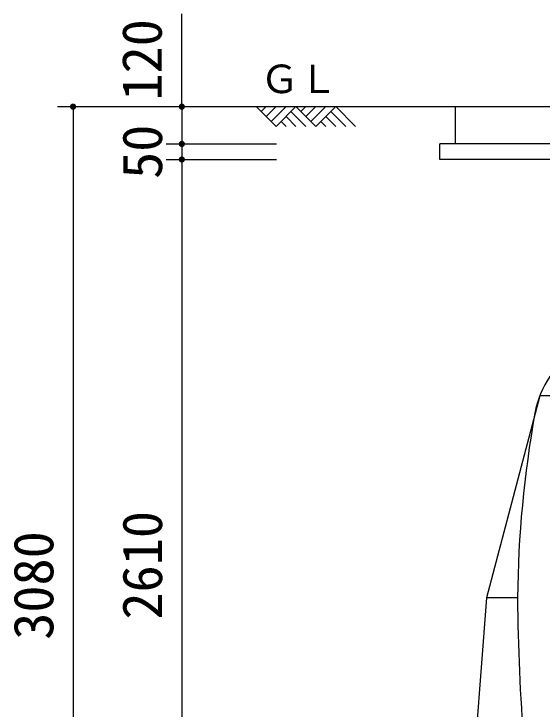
# Model space of a CAD drawing. Units: millimetres, scale not verified. Extents: x -14850 to 14850, y -10500 to 10500.
# Drawn here: x -2477 to -778, y -4328 to -2092 of the extents above; entities that cross this region are included whole.
import ezdxf
from ezdxf.enums import TextEntityAlignment as Align

# ---------------------------------------------------------------- set-up
doc = ezdxf.new("R2010")
doc.units = ezdxf.units.MM
doc.header["$LTSCALE"] = 50
for name, color, linetype, lineweight in [('0-1_躯体', 3, 'Continuous', 25), ('0-2_製作', 5, 'Continuous', 25), ('0-3_機器', 3, 'Continuous', 25)]:
    doc.layers.add(name, color=color, linetype=linetype, lineweight=lineweight)
doc.styles.add('ＭＳ ゴシック', font='')
doc.styles.get('ＭＳ ゴシック').set_extended_font_data('MS Gothic')

msp = doc.modelspace()

# ---------------------------------------------------------------- linework, layer by layer
at = {"layer": '0-1_躯体'}
for p, q in [((-1633.49, -2454.48), (-1697.49, -2390.48)), ((-1665.49, -2390.48), (-1681.49, -2406.48)), ((-1665.49, -2422.48), (-1633.49, -2390.48)), ((-1649.49, -2438.48), (-1601.49, -2390.48)), ((-1633.49, -2454.48), (-1569.49, -2390.48)), ((-1505.49, -2454.48), (-1569.49, -2390.48)), ((-1553.49, -2406.48), (-1537.49, -2390.48)), ((-1537.49, -2422.48), (-1505.49, -2390.48)), ((-1521.49, -2438.48), (-1473.49, -2390.48)), ((-1505.49, -2454.48), (-1441.49, -2390.48)), ((-1377.49, -2454.48), (-1441.49, -2390.48)), ((-1537.49, -2454.48), (-1585.49, -2406.48)), ((-1457.49, -2406.48), (-1409.49, -2454.48)), ((-1569.49, -2454.48), (-1601.49, -2422.48)), ((-1441.49, -2454.48), (-1473.49, -2422.48)), ((-1601.49, -2454.48), (-1617.49, -2438.48)), ((-1473.49, -2454.48), (-1489.49, -2438.48)), ((1271.91, -3320.48), (-784.7, -3320.48)), ((-856.4, -3970.48), (-956.4, -3970.48))]:
    msp.add_line(p, q, dxfattribs=at)
at = {"layer": '0-1_躯体', "color": 7}
msp.add_lwpolyline([(-784.7, -3320.48), (-956.4, -3970.48), (-1006.4, -4628.55)], dxfattribs=at)
at = {"layer": '0-1_躯体'}
for centre, radius, start, end in [((-497.4, -3431.48), 308, 121.93195, 169.73175), ((2643.48, -4000.48), 3500, 169.73175, 179.50888), ((5143.53, -3940.48), 6000, 180.28647, 189.30482)]:
    msp.add_arc(centre, radius, start, end, dxfattribs=at)
at = {"layer": '0-2_製作', "color": 2}
for p, q in [((-1936.67, -2390.48), (-1936.67, -2092.13)), ((-2336.67, -2390.48), (-1631.9, -2390.48)), ((-2286.67, -2390.48), (-2286.67, -5470.48)), ((-1936.67, -2390.48), (-1936.67, -2510.48)), ((-1986.67, -2510.48), (-1631.9, -2510.48)), ((-1936.67, -2510.48), (-1936.67, -2560.48)), ((-1986.67, -2560.48), (-1631.9, -2560.48)), ((-1986.67, -2560.48), (-1631.9, -2560.48)), ((-1936.67, -2560.48), (-1936.67, -5170.48))]:
    msp.add_line(p, q, dxfattribs=at)
at = {"layer": '0-2_製作'}
for points in [[(-2296.65, -2389.85), (-2286.67, -2390.48), (-2296.67, -2390.48)], [(-2296.67, -2390.48), (-2287.3, -2400.46), (-2296.59, -2391.73)], [(-2296.67, -2390.48), (-2286.67, -2400.48), (-2287.3, -2400.46)], [(-2296.67, -2390.48), (-2286.67, -2390.48), (-2286.67, -2400.48)], [(-2296.5, -2388.61), (-2286.67, -2390.48), (-2296.65, -2389.85)], [(-2296.59, -2391.73), (-2288.55, -2400.3), (-2296.36, -2392.97)], [(-2296.59, -2391.73), (-2287.3, -2400.46), (-2288.55, -2400.3)], [(-2296.18, -2387.39), (-2286.67, -2390.48), (-2296.5, -2388.61)], [(-2295.72, -2386.22), (-2286.67, -2390.48), (-2296.18, -2387.39)], [(-2295.12, -2385.12), (-2286.67, -2390.48), (-2295.72, -2386.22)], [(-2294.38, -2384.1), (-2286.67, -2390.48), (-2295.12, -2385.12)], [(-2293.52, -2383.19), (-2286.67, -2390.48), (-2294.38, -2384.1)], [(-2293.52, -2383.19), (-2286.67, -2380.48), (-2286.67, -2390.48)], [(-2292.55, -2382.39), (-2286.67, -2380.48), (-2293.52, -2383.19)], [(-2291.49, -2381.72), (-2286.67, -2380.48), (-2292.55, -2382.39)], [(-2290.35, -2381.18), (-2286.67, -2380.48), (-2291.49, -2381.72)], [(-2289.16, -2380.79), (-2286.67, -2380.48), (-2290.35, -2381.18)], [(-2287.93, -2380.56), (-2286.67, -2380.48), (-2289.16, -2380.79)], [(-2286.67, -2380.48), (-2276.67, -2390.48), (-2286.67, -2390.48)], [(-2286.67, -2380.48), (-2276.75, -2389.23), (-2276.67, -2390.48)], [(-2286.04, -2380.5), (-2276.75, -2389.23), (-2286.67, -2380.48)], [(-2286.67, -2390.48), (-2285.42, -2400.4), (-2286.67, -2400.48)], [(-2286.67, -2390.48), (-2284.19, -2400.17), (-2285.42, -2400.4)], [(-2286.67, -2390.48), (-2282.99, -2399.78), (-2284.19, -2400.17)], [(-2286.67, -2390.48), (-2281.85, -2399.24), (-2282.99, -2399.78)], [(-2286.67, -2390.48), (-2280.79, -2398.57), (-2281.85, -2399.24)], [(-2286.67, -2390.48), (-2279.83, -2397.77), (-2280.79, -2398.57)], [(-2286.67, -2390.48), (-2278.97, -2396.85), (-2279.83, -2397.77)], [(-2276.67, -2390.48), (-2278.97, -2396.85), (-2286.67, -2390.48)], [(-2284.8, -2380.66), (-2276.75, -2389.23), (-2286.04, -2380.5)], [(-2284.8, -2380.66), (-2276.99, -2387.99), (-2276.75, -2389.23)], [(-2283.58, -2380.97), (-2276.99, -2387.99), (-2284.8, -2380.66)], [(-2283.58, -2380.97), (-2277.37, -2386.8), (-2276.99, -2387.99)], [(-2282.41, -2381.43), (-2277.37, -2386.8), (-2283.58, -2380.97)], [(-2282.41, -2381.43), (-2277.91, -2385.66), (-2277.37, -2386.8)], [(-2281.31, -2382.04), (-2277.91, -2385.66), (-2282.41, -2381.43)], [(-2281.31, -2382.04), (-2278.58, -2384.6), (-2277.91, -2385.66)], [(-2280.3, -2382.77), (-2278.58, -2384.6), (-2281.31, -2382.04)], [(-2280.3, -2382.77), (-2279.38, -2383.63), (-2278.58, -2384.6)], [(-2276.67, -2390.48), (-2278.23, -2395.84), (-2278.97, -2396.85)], [(-2276.67, -2390.48), (-2277.62, -2394.74), (-2278.23, -2395.84)], [(-2276.67, -2390.48), (-2277.16, -2393.57), (-2277.62, -2394.74)], [(-2276.67, -2390.48), (-2276.85, -2392.35), (-2277.16, -2393.57)], [(-2276.67, -2390.48), (-2276.69, -2391.11), (-2276.85, -2392.35)], [(-1946.65, -2389.85), (-1936.67, -2390.48), (-1946.67, -2390.48)], [(-1946.67, -2390.48), (-1936.67, -2390.48), (-1946.59, -2391.73)], [(-1946.5, -2388.61), (-1936.67, -2390.48), (-1946.65, -2389.85)], [(-1946.59, -2391.73), (-1936.67, -2390.48), (-1936.67, -2400.48)], [(-1946.59, -2391.73), (-1936.67, -2400.48), (-1946.36, -2392.97)], [(-1946.18, -2387.39), (-1936.67, -2390.48), (-1946.5, -2388.61)], [(-1945.72, -2386.22), (-1936.67, -2390.48), (-1946.18, -2387.39)], [(-1945.12, -2385.12), (-1936.67, -2390.48), (-1945.72, -2386.22)], [(-1944.38, -2384.1), (-1936.67, -2390.48), (-1945.12, -2385.12)], [(-1944.38, -2384.1), (-1936.67, -2380.48), (-1936.67, -2390.48)], [(-1943.52, -2383.19), (-1936.67, -2380.48), (-1944.38, -2384.1)], [(-1942.55, -2382.39), (-1936.67, -2380.48), (-1943.52, -2383.19)], [(-1941.49, -2381.72), (-1936.67, -2380.48), (-1942.55, -2382.39)], [(-1940.35, -2381.18), (-1936.67, -2380.48), (-1941.49, -2381.72)], [(-1939.16, -2380.79), (-1936.67, -2380.48), (-1940.35, -2381.18)], [(-1937.93, -2380.56), (-1936.67, -2380.48), (-1939.16, -2380.79)], [(-1936.67, -2380.48), (-1926.67, -2390.48), (-1936.67, -2390.48)], [(-1936.67, -2380.48), (-1926.75, -2389.23), (-1926.67, -2390.48)], [(-1936.67, -2380.48), (-1926.99, -2387.99), (-1926.75, -2389.23)], [(-1936.04, -2380.5), (-1926.99, -2387.99), (-1936.67, -2380.48)], [(-1936.67, -2390.48), (-1935.42, -2400.4), (-1936.67, -2400.48)], [(-1936.67, -2390.48), (-1934.19, -2400.17), (-1935.42, -2400.4)], [(-1936.67, -2390.48), (-1932.99, -2399.78), (-1934.19, -2400.17)], [(-1936.67, -2390.48), (-1931.85, -2399.24), (-1932.99, -2399.78)], [(-1936.67, -2390.48), (-1930.79, -2398.57), (-1931.85, -2399.24)], [(-1936.67, -2390.48), (-1929.83, -2397.77), (-1930.79, -2398.57)], [(-1936.67, -2390.48), (-1928.97, -2396.85), (-1929.83, -2397.77)], [(-1936.67, -2390.48), (-1928.23, -2395.84), (-1928.97, -2396.85)], [(-1926.67, -2390.48), (-1928.23, -2395.84), (-1936.67, -2390.48)], [(-1936.04, -2380.5), (-1927.37, -2386.8), (-1926.99, -2387.99)], [(-1934.8, -2380.66), (-1927.37, -2386.8), (-1936.04, -2380.5)], [(-1934.8, -2380.66), (-1927.91, -2385.66), (-1927.37, -2386.8)], [(-1933.58, -2380.97), (-1927.91, -2385.66), (-1934.8, -2380.66)], [(-1933.58, -2380.97), (-1928.58, -2384.6), (-1927.91, -2385.66)], [(-1932.41, -2381.43), (-1928.58, -2384.6), (-1933.58, -2380.97)], [(-1932.41, -2381.43), (-1929.38, -2383.63), (-1928.58, -2384.6)], [(-1931.31, -2382.04), (-1929.38, -2383.63), (-1932.41, -2381.43)], [(-1931.31, -2382.04), (-1930.3, -2382.77), (-1929.38, -2383.63)], [(-1926.67, -2390.48), (-1927.62, -2394.74), (-1928.23, -2395.84)], [(-1926.67, -2390.48), (-1927.16, -2393.57), (-1927.62, -2394.74)], [(-1926.67, -2390.48), (-1926.85, -2392.35), (-1927.16, -2393.57)], [(-1926.67, -2390.48), (-1926.69, -2391.11), (-1926.85, -2392.35)], [(-2296.36, -2392.97), (-2289.76, -2399.99), (-2295.97, -2394.16)], [(-2296.36, -2392.97), (-2288.55, -2400.3), (-2289.76, -2399.99)], [(-2295.97, -2394.16), (-2290.93, -2399.53), (-2295.44, -2395.3)], [(-2295.97, -2394.16), (-2289.76, -2399.99), (-2290.93, -2399.53)], [(-2295.44, -2395.3), (-2292.03, -2398.92), (-2294.76, -2396.36)], [(-2295.44, -2395.3), (-2290.93, -2399.53), (-2292.03, -2398.92)], [(-2294.76, -2396.36), (-2293.05, -2398.18), (-2293.96, -2397.32)], [(-2294.76, -2396.36), (-2292.03, -2398.92), (-2293.05, -2398.18)], [(-1946.36, -2392.97), (-1937.3, -2400.46), (-1945.97, -2394.16)], [(-1946.36, -2392.97), (-1936.67, -2400.48), (-1937.3, -2400.46)], [(-1945.97, -2394.16), (-1938.55, -2400.3), (-1945.44, -2395.3)], [(-1945.97, -2394.16), (-1937.3, -2400.46), (-1938.55, -2400.3)], [(-1945.44, -2395.3), (-1939.76, -2399.99), (-1944.76, -2396.36)], [(-1945.44, -2395.3), (-1938.55, -2400.3), (-1939.76, -2399.99)], [(-1944.76, -2396.36), (-1940.93, -2399.53), (-1943.96, -2397.32)], [(-1944.76, -2396.36), (-1939.76, -2399.99), (-1940.93, -2399.53)], [(-1943.96, -2397.32), (-1942.03, -2398.92), (-1943.05, -2398.18)], [(-1943.96, -2397.32), (-1940.93, -2399.53), (-1942.03, -2398.92)], [(-1944.38, -2504.11), (-1936.67, -2510.48), (-1945.12, -2505.12)], [(-1944.38, -2504.11), (-1936.67, -2500.48), (-1936.67, -2510.48)], [(-1943.52, -2503.19), (-1936.67, -2500.48), (-1944.38, -2504.11)], [(-1942.55, -2502.39), (-1936.67, -2500.48), (-1943.52, -2503.19)], [(-1941.49, -2501.72), (-1936.67, -2500.48), (-1942.55, -2502.39)], [(-1940.35, -2501.18), (-1936.67, -2500.48), (-1941.49, -2501.72)], [(-1939.16, -2500.79), (-1936.67, -2500.48), (-1940.35, -2501.18)], [(-1937.93, -2500.56), (-1936.67, -2500.48), (-1939.16, -2500.79)], [(-1936.67, -2500.48), (-1926.67, -2510.48), (-1936.67, -2510.48)], [(-1936.67, -2500.48), (-1926.75, -2509.23), (-1926.67, -2510.48)], [(-1936.67, -2500.48), (-1926.99, -2507.99), (-1926.75, -2509.23)], [(-1936.67, -2500.48), (-1927.37, -2506.8), (-1926.99, -2507.99)], [(-1936.04, -2500.5), (-1927.37, -2506.8), (-1936.67, -2500.48)], [(-1934.8, -2500.66), (-1927.37, -2506.8), (-1936.04, -2500.5)], [(-1934.8, -2500.66), (-1927.91, -2505.66), (-1927.37, -2506.8)], [(-1933.58, -2500.97), (-1927.91, -2505.66), (-1934.8, -2500.66)], [(-1933.58, -2500.97), (-1928.58, -2504.6), (-1927.91, -2505.66)], [(-1932.41, -2501.43), (-1928.58, -2504.6), (-1933.58, -2500.97)], [(-1932.41, -2501.43), (-1929.38, -2503.63), (-1928.58, -2504.6)], [(-1931.31, -2502.04), (-1929.38, -2503.63), (-1932.41, -2501.43)], [(-1931.31, -2502.04), (-1930.3, -2502.77), (-1929.38, -2503.63)], [(-1946.65, -2509.85), (-1936.67, -2510.48), (-1946.67, -2510.48)], [(-1946.67, -2510.48), (-1936.67, -2510.48), (-1946.59, -2511.73)], [(-1946.5, -2508.61), (-1936.67, -2510.48), (-1946.65, -2509.85)], [(-1946.59, -2511.73), (-1936.67, -2510.48), (-1946.36, -2512.97)], [(-1946.18, -2507.39), (-1936.67, -2510.48), (-1946.5, -2508.61)], [(-1946.36, -2512.97), (-1936.67, -2510.48), (-1936.67, -2520.48)], [(-1946.36, -2512.97), (-1937.3, -2520.46), (-1945.97, -2514.16)], [(-1946.36, -2512.97), (-1936.67, -2520.48), (-1937.3, -2520.46)], [(-1945.72, -2506.22), (-1936.67, -2510.48), (-1946.18, -2507.39)], [(-1945.97, -2514.16), (-1938.55, -2520.3), (-1945.44, -2515.3)], [(-1945.97, -2514.16), (-1937.3, -2520.46), (-1938.55, -2520.3)], [(-1945.12, -2505.12), (-1936.67, -2510.48), (-1945.72, -2506.22)], [(-1945.44, -2515.3), (-1939.76, -2519.99), (-1944.76, -2516.36)], [(-1945.44, -2515.3), (-1938.55, -2520.3), (-1939.76, -2519.99)], [(-1944.76, -2516.36), (-1940.93, -2519.53), (-1943.96, -2517.33)], [(-1944.76, -2516.36), (-1939.76, -2519.99), (-1940.93, -2519.53)], [(-1943.96, -2517.33), (-1942.03, -2518.92), (-1943.05, -2518.19)], [(-1943.96, -2517.33), (-1940.93, -2519.53), (-1942.03, -2518.92)], [(-1936.67, -2510.48), (-1935.42, -2520.4), (-1936.67, -2520.48)], [(-1936.67, -2510.48), (-1934.19, -2520.17), (-1935.42, -2520.4)], [(-1936.67, -2510.48), (-1932.99, -2519.78), (-1934.19, -2520.17)], [(-1936.67, -2510.48), (-1931.85, -2519.24), (-1932.99, -2519.78)], [(-1936.67, -2510.48), (-1930.79, -2518.57), (-1931.85, -2519.24)], [(-1936.67, -2510.48), (-1929.83, -2517.77), (-1930.79, -2518.57)], [(-1936.67, -2510.48), (-1928.97, -2516.85), (-1929.83, -2517.77)], [(-1936.67, -2510.48), (-1928.23, -2515.84), (-1928.97, -2516.85)], [(-1926.67, -2510.48), (-1928.23, -2515.84), (-1936.67, -2510.48)], [(-1926.67, -2510.48), (-1927.62, -2514.74), (-1928.23, -2515.84)], [(-1926.67, -2510.48), (-1927.16, -2513.57), (-1927.62, -2514.74)], [(-1926.67, -2510.48), (-1926.85, -2512.35), (-1927.16, -2513.57)], [(-1926.67, -2510.48), (-1926.69, -2511.11), (-1926.85, -2512.35)], [(-1946.65, -2559.85), (-1936.67, -2560.48), (-1946.67, -2560.48)], [(-1946.65, -2559.85), (-1936.67, -2560.48), (-1946.67, -2560.48)], [(-1946.67, -2560.48), (-1936.67, -2560.48), (-1946.59, -2561.73)], [(-1946.67, -2560.48), (-1936.67, -2560.48), (-1946.59, -2561.73)], [(-1946.5, -2558.61), (-1936.67, -2560.48), (-1946.65, -2559.85)], [(-1946.5, -2558.61), (-1936.67, -2560.48), (-1946.65, -2559.85)], [(-1946.59, -2561.73), (-1936.67, -2560.48), (-1946.36, -2562.97)], [(-1946.59, -2561.73), (-1936.67, -2560.48), (-1946.36, -2562.97)], [(-1946.18, -2557.39), (-1936.67, -2560.48), (-1946.5, -2558.61)], [(-1946.18, -2557.39), (-1936.67, -2560.48), (-1946.5, -2558.61)], [(-1946.36, -2562.97), (-1936.67, -2560.48), (-1936.67, -2570.48)], [(-1946.36, -2562.97), (-1936.67, -2560.48), (-1936.67, -2570.48)], [(-1946.36, -2562.97), (-1937.3, -2570.46), (-1945.97, -2564.16)], [(-1946.36, -2562.97), (-1936.67, -2570.48), (-1937.3, -2570.46)], [(-1946.36, -2562.97), (-1937.3, -2570.46), (-1945.97, -2564.16)], [(-1946.36, -2562.97), (-1936.67, -2570.48), (-1937.3, -2570.46)], [(-1945.72, -2556.22), (-1936.67, -2560.48), (-1946.18, -2557.39)], [(-1945.72, -2556.22), (-1936.67, -2560.48), (-1946.18, -2557.39)], [(-1945.97, -2564.16), (-1938.55, -2570.3), (-1945.44, -2565.3)], [(-1945.97, -2564.16), (-1937.3, -2570.46), (-1938.55, -2570.3)], [(-1945.97, -2564.16), (-1938.55, -2570.3), (-1945.44, -2565.3)], [(-1945.97, -2564.16), (-1937.3, -2570.46), (-1938.55, -2570.3)], [(-1945.12, -2555.12), (-1936.67, -2560.48), (-1945.72, -2556.22)], [(-1945.12, -2555.12), (-1936.67, -2560.48), (-1945.72, -2556.22)], [(-1945.44, -2565.3), (-1939.76, -2569.99), (-1944.76, -2566.36)], [(-1945.44, -2565.3), (-1938.55, -2570.3), (-1939.76, -2569.99)], [(-1945.44, -2565.3), (-1939.76, -2569.99), (-1944.76, -2566.36)], [(-1945.44, -2565.3), (-1938.55, -2570.3), (-1939.76, -2569.99)], [(-1944.38, -2554.1), (-1936.67, -2560.48), (-1945.12, -2555.12)], [(-1944.38, -2554.1), (-1936.67, -2560.48), (-1945.12, -2555.12)], [(-1944.76, -2566.36), (-1940.93, -2569.53), (-1943.96, -2567.32)], [(-1944.76, -2566.36), (-1939.76, -2569.99), (-1940.93, -2569.53)], [(-1944.76, -2566.36), (-1940.93, -2569.53), (-1943.96, -2567.32)], [(-1944.76, -2566.36), (-1939.76, -2569.99), (-1940.93, -2569.53)], [(-1944.38, -2554.1), (-1936.67, -2550.48), (-1936.67, -2560.48)], [(-1943.52, -2553.19), (-1936.67, -2550.48), (-1944.38, -2554.1)], [(-1944.38, -2554.1), (-1936.67, -2550.48), (-1936.67, -2560.48)], [(-1943.52, -2553.19), (-1936.67, -2550.48), (-1944.38, -2554.1)], [(-1943.96, -2567.32), (-1942.03, -2568.92), (-1943.05, -2568.18)], [(-1943.96, -2567.32), (-1940.93, -2569.53), (-1942.03, -2568.92)], [(-1943.96, -2567.32), (-1942.03, -2568.92), (-1943.05, -2568.18)], [(-1943.96, -2567.32), (-1940.93, -2569.53), (-1942.03, -2568.92)], [(-1942.55, -2552.39), (-1936.67, -2550.48), (-1943.52, -2553.19)], [(-1942.55, -2552.39), (-1936.67, -2550.48), (-1943.52, -2553.19)], [(-1941.49, -2551.72), (-1936.67, -2550.48), (-1942.55, -2552.39)], [(-1941.49, -2551.72), (-1936.67, -2550.48), (-1942.55, -2552.39)], [(-1940.35, -2551.18), (-1936.67, -2550.48), (-1941.49, -2551.72)], [(-1940.35, -2551.18), (-1936.67, -2550.48), (-1941.49, -2551.72)], [(-1939.16, -2550.79), (-1936.67, -2550.48), (-1940.35, -2551.18)], [(-1939.16, -2550.79), (-1936.67, -2550.48), (-1940.35, -2551.18)], [(-1937.93, -2550.56), (-1936.67, -2550.48), (-1939.16, -2550.79)], [(-1937.93, -2550.56), (-1936.67, -2550.48), (-1939.16, -2550.79)], [(-1936.67, -2550.48), (-1926.67, -2560.48), (-1936.67, -2560.48)], [(-1936.67, -2550.48), (-1926.75, -2559.23), (-1926.67, -2560.48)], [(-1936.67, -2550.48), (-1926.99, -2557.99), (-1926.75, -2559.23)], [(-1936.67, -2550.48), (-1927.37, -2556.8), (-1926.99, -2557.99)], [(-1936.04, -2550.5), (-1927.37, -2556.8), (-1936.67, -2550.48)], [(-1936.67, -2550.48), (-1926.67, -2560.48), (-1936.67, -2560.48)], [(-1936.67, -2550.48), (-1926.75, -2559.23), (-1926.67, -2560.48)], [(-1936.67, -2550.48), (-1926.99, -2557.99), (-1926.75, -2559.23)], [(-1936.67, -2550.48), (-1927.37, -2556.8), (-1926.99, -2557.99)], [(-1936.04, -2550.5), (-1927.37, -2556.8), (-1936.67, -2550.48)], [(-1936.67, -2560.48), (-1935.42, -2570.4), (-1936.67, -2570.48)], [(-1936.67, -2560.48), (-1934.19, -2570.16), (-1935.42, -2570.4)], [(-1936.67, -2560.48), (-1932.99, -2569.78), (-1934.19, -2570.16)], [(-1936.67, -2560.48), (-1931.85, -2569.24), (-1932.99, -2569.78)], [(-1936.67, -2560.48), (-1930.79, -2568.57), (-1931.85, -2569.24)], [(-1936.67, -2560.48), (-1929.83, -2567.77), (-1930.79, -2568.57)], [(-1936.67, -2560.48), (-1928.97, -2566.85), (-1929.83, -2567.77)], [(-1936.67, -2560.48), (-1928.23, -2565.84), (-1928.97, -2566.85)], [(-1926.67, -2560.48), (-1928.23, -2565.84), (-1936.67, -2560.48)], [(-1936.67, -2560.48), (-1935.42, -2570.4), (-1936.67, -2570.48)], [(-1936.67, -2560.48), (-1934.19, -2570.16), (-1935.42, -2570.4)], [(-1936.67, -2560.48), (-1932.99, -2569.78), (-1934.19, -2570.16)], [(-1936.67, -2560.48), (-1931.85, -2569.24), (-1932.99, -2569.78)], [(-1936.67, -2560.48), (-1930.79, -2568.57), (-1931.85, -2569.24)], [(-1936.67, -2560.48), (-1929.83, -2567.77), (-1930.79, -2568.57)], [(-1936.67, -2560.48), (-1928.97, -2566.85), (-1929.83, -2567.77)], [(-1936.67, -2560.48), (-1928.23, -2565.84), (-1928.97, -2566.85)], [(-1926.67, -2560.48), (-1928.23, -2565.84), (-1936.67, -2560.48)], [(-1934.8, -2550.66), (-1927.37, -2556.8), (-1936.04, -2550.5)], [(-1934.8, -2550.66), (-1927.37, -2556.8), (-1936.04, -2550.5)], [(-1934.8, -2550.66), (-1927.91, -2555.66), (-1927.37, -2556.8)], [(-1933.58, -2550.97), (-1927.91, -2555.66), (-1934.8, -2550.66)], [(-1934.8, -2550.66), (-1927.91, -2555.66), (-1927.37, -2556.8)], [(-1933.58, -2550.97), (-1927.91, -2555.66), (-1934.8, -2550.66)], [(-1933.58, -2550.97), (-1928.58, -2554.6), (-1927.91, -2555.66)], [(-1932.41, -2551.43), (-1928.58, -2554.6), (-1933.58, -2550.97)], [(-1933.58, -2550.97), (-1928.58, -2554.6), (-1927.91, -2555.66)], [(-1932.41, -2551.43), (-1928.58, -2554.6), (-1933.58, -2550.97)], [(-1932.41, -2551.43), (-1929.38, -2553.63), (-1928.58, -2554.6)], [(-1931.31, -2552.04), (-1929.38, -2553.63), (-1932.41, -2551.43)], [(-1932.41, -2551.43), (-1929.38, -2553.63), (-1928.58, -2554.6)], [(-1931.31, -2552.04), (-1929.38, -2553.63), (-1932.41, -2551.43)], [(-1931.31, -2552.04), (-1930.3, -2552.77), (-1929.38, -2553.63)], [(-1931.31, -2552.04), (-1930.3, -2552.77), (-1929.38, -2553.63)], [(-1926.67, -2560.48), (-1927.62, -2564.74), (-1928.23, -2565.84)], [(-1926.67, -2560.48), (-1927.62, -2564.74), (-1928.23, -2565.84)], [(-1926.67, -2560.48), (-1927.16, -2563.57), (-1927.62, -2564.74)], [(-1926.67, -2560.48), (-1927.16, -2563.57), (-1927.62, -2564.74)], [(-1926.67, -2560.48), (-1926.85, -2562.35), (-1927.16, -2563.57)], [(-1926.67, -2560.48), (-1926.85, -2562.35), (-1927.16, -2563.57)], [(-1926.67, -2560.48), (-1926.69, -2561.11), (-1926.85, -2562.35)], [(-1926.67, -2560.48), (-1926.69, -2561.11), (-1926.85, -2562.35)]]:
    msp.add_solid(points, dxfattribs=at)
at = {"layer": '0-3_機器', "color": 2}
for p, q in [((-1786.81, -2390.48), (1593.6, -2390.48)), ((-1056.4, -2510.48), (-1056.4, -2390.48)), ((-80.4, -2510.48), (-1106.4, -2510.48))]:
    msp.add_line(p, q, dxfattribs=at)
msp.add_lwpolyline([(-80.4, -2560.48), (-1106.4, -2560.48), (-1106.4, -2510.48)], dxfattribs=at)

# ---------------------------------------------------------------- texts
at = {"layer": '0-1_躯体', "color": 4, "style": 'ＭＳ ゴシック'}
msp.add_text('ＧＬ', height=91.79, dxfattribs=at).set_placement((-1684.76, -2374.48), align=Align.BOTTOM_LEFT)
at = {"layer": '0-2_製作', "color": 4, "style": 'ＭＳ ゴシック'}
for s, p in [('120', (-1962.74, -2371.02)), ('50', (-1961.67, -2622.98)), ('2610', (-1961.67, -4040.48)), ('3080', (-2311.67, -4105.48))]:
    msp.add_text(s, height=128.4, rotation=90, dxfattribs=at).set_placement(p, align=Align.BOTTOM_LEFT)

doc.saveas('drawing.dxf')
